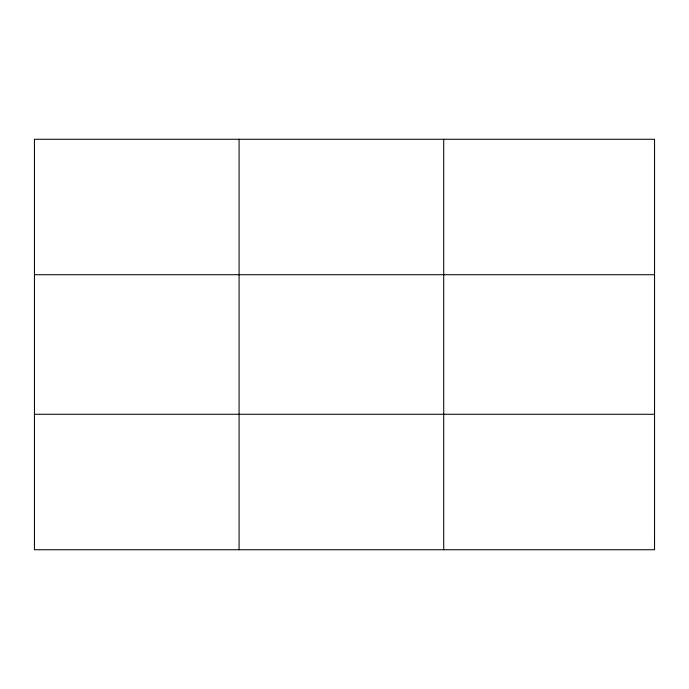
<?xml version="1.0" encoding="UTF-8"?>
<svg xmlns="http://www.w3.org/2000/svg" width="689" height="689" viewBox="0 0 689 689"><rect width="100%" height="100%" fill="white"/><g stroke="black" fill="none" stroke-linecap="round" stroke-linejoin="round"><path stroke-width="1.03" d="M239.083 139.264L239.083 549.736M443.716 139.264L443.716 549.736M34.45 274.722L654.55 274.722M34.45 414.278L654.55 414.278M654.55 539.315L654.55 549.736L34.45 549.736L34.45 139.264L654.55 139.264L654.55 539.315"/></g></svg>
